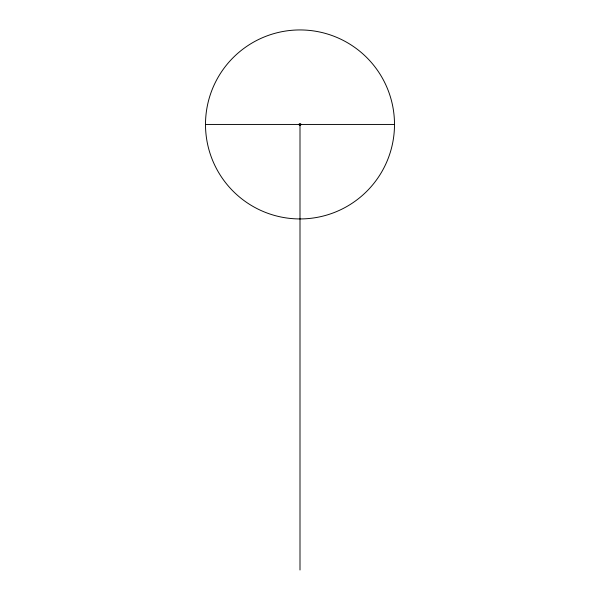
<?xml version="1.0" encoding="UTF-8"?>
<svg xmlns="http://www.w3.org/2000/svg" width="600" height="600" viewBox="0 0 600 600"><rect width="100%" height="100%" fill="white"/><g stroke="black" fill="none" stroke-linecap="round" stroke-linejoin="round"><path stroke-width="0.9" d="M205.5 124.44L299.085 124.44M300.915 124.44A0.915 0.915 0 0 0 299.543 123.645A0.915 0.915 0 0 0 299.543 125.235A0.915 0.915 0 0 0 300.915 124.44L394.5 124.44A94.5 94.5 0 0 1 252.75 206.28A94.5 94.5 0 0 1 252.75 42.6A94.5 94.5 0 0 1 394.5 124.44M300 124.44L300 570"/></g></svg>
